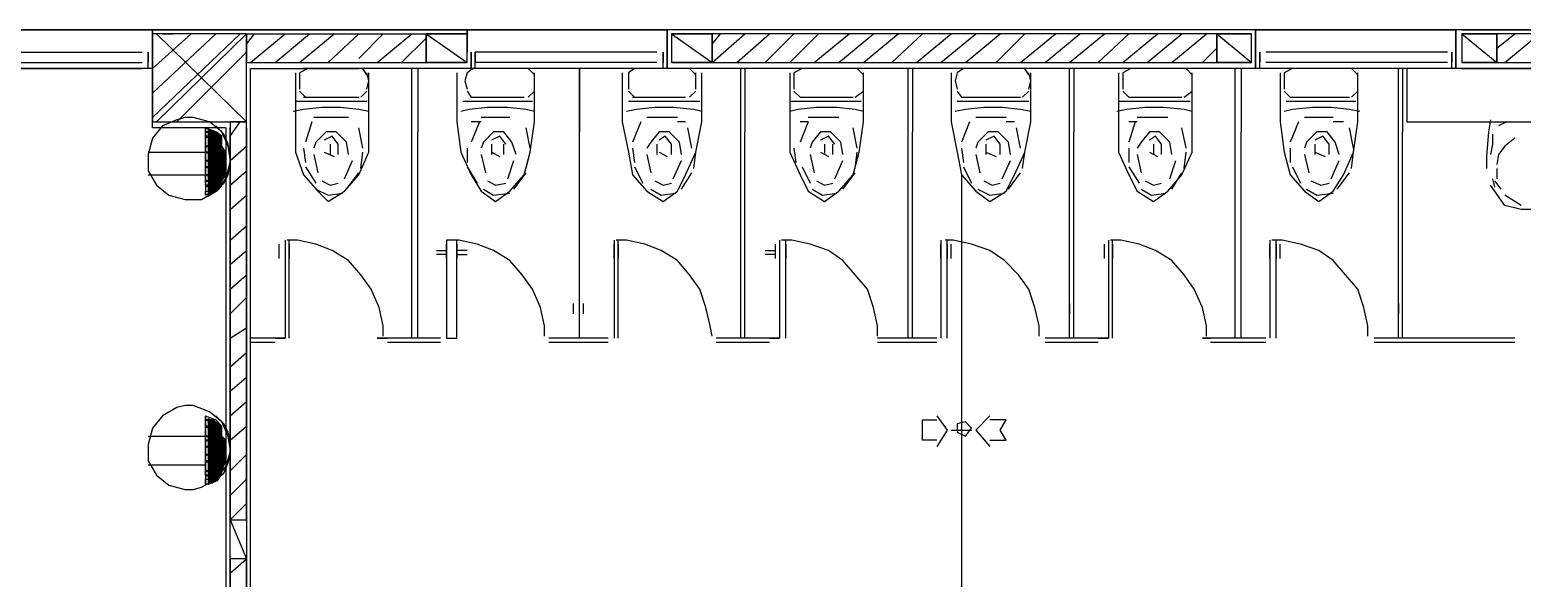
# Model space of a CAD drawing. Header units: millimetres. Extents: x 5 to 415, y 48 to 251.
# Drawn here: x 63.75 to 76.63, y 232.75 to 237.49 of the extents above; entities that cross this region are included whole.
import ezdxf

# ---------------------------------------------------------------- set-up
doc = ezdxf.new("R2010")
doc.units = ezdxf.units.MM
doc.layers.add('H', color=7, linetype='Continuous')
doc.layers.add('P', color=7, linetype='Continuous')

msp = doc.modelspace()

# ---------------------------------------------------------------- hatches: boundary and pattern name
at = {"layer": 'H', "linetype": 'Continuous'}
for points in [[(65.282, 236.608), (65.282, 236.643), (65.37, 236.608), (65.282, 236.608)], [(65.282, 236.555), (65.282, 236.608), (65.37, 236.608), (65.405, 236.555), (65.282, 236.555)], [(65.282, 236.467), (65.282, 236.555), (65.405, 236.555), (65.405, 236.467), (65.282, 236.467)], [(65.282, 236.432), (65.282, 236.467), (65.405, 236.467), (65.44, 236.432), (65.282, 236.432)], [(65.282, 236.343), (65.282, 236.432), (65.44, 236.432), (65.44, 236.343), (65.282, 236.343)], [(65.282, 236.308), (65.282, 236.343), (65.44, 236.343), (65.44, 236.308), (65.282, 236.308)], [(65.282, 236.22), (65.282, 236.308), (65.44, 236.308), (65.44, 236.22), (65.282, 236.22)], [(65.282, 236.185), (65.282, 236.22), (65.44, 236.22), (65.405, 236.185), (65.282, 236.185)], [(65.282, 236.132), (65.282, 236.185), (65.405, 236.185), (65.405, 236.132), (65.282, 236.132)], [(65.282, 236.044), (65.282, 236.132), (65.37, 236.097), (65.282, 236.044)], [(65.37, 236.097), (65.282, 236.132), (65.405, 236.132), (65.37, 236.097)], [(65.282, 234.103), (65.282, 234.139), (65.37, 234.103), (65.282, 234.103)], [(65.282, 234.068), (65.282, 234.103), (65.37, 234.103), (65.405, 234.068), (65.282, 234.068)], [(65.282, 233.98), (65.282, 234.068), (65.405, 234.068), (65.405, 233.98), (65.282, 233.98)], [(65.282, 233.927), (65.282, 233.98), (65.405, 233.98), (65.44, 233.927), (65.282, 233.927)], [(65.282, 233.892), (65.282, 233.927), (65.44, 233.927), (65.44, 233.892), (65.282, 233.892)], [(65.282, 233.803), (65.282, 233.892), (65.44, 233.892), (65.44, 233.803), (65.282, 233.803)], [(65.282, 233.768), (65.282, 233.803), (65.44, 233.803), (65.44, 233.768), (65.282, 233.768)], [(65.282, 233.68), (65.282, 233.768), (65.44, 233.768), (65.405, 233.68), (65.282, 233.68)], [(65.282, 233.645), (65.282, 233.68), (65.405, 233.68), (65.405, 233.645), (65.282, 233.645)], [(65.282, 233.557), (65.282, 233.645), (65.37, 233.592), (65.282, 233.557)], [(65.37, 233.592), (65.282, 233.645), (65.405, 233.645), (65.37, 233.592)]]:
    msp.add_hatch(color=256, dxfattribs=at).paths.add_polyline_path(points)

# ---------------------------------------------------------------- linework, layer by layer
at = {"layer": 'P'}
for points in [[(308.134, 237.49), (25.735, 237.49)], [(52.476, 237.49), (64.805, 237.49)], [(64.805, 237.49), (65.617, 237.49)], [(64.805, 237.296), (64.805, 237.49)], [(64.805, 237.49), (64.805, 237.296)], [(65.617, 237.49), (67.522, 237.49)], [(67.522, 237.49), (69.25, 237.49)], [(67.522, 237.296), (67.522, 237.49)], [(67.522, 237.49), (67.522, 237.296)], [(69.25, 237.49), (69.25, 237.296)], [(69.25, 237.296), (69.25, 237.49)], [(74.295, 237.49), (69.286, 237.49)], [(74.33, 237.49), (76.059, 237.49)], [(74.33, 237.296), (74.33, 237.49)], [(74.33, 237.49), (74.33, 237.296)], [(76.059, 237.49), (76.059, 237.296)], [(76.059, 237.296), (76.059, 237.49)], [(76.112, 237.49), (77.964, 237.49)], [(64.805, 237.155), (65.14, 237.455)], [(64.805, 236.943), (65.352, 237.455)], [(64.805, 236.732), (65.564, 237.455)], [(65.617, 237.455), (64.805, 237.455)], [(64.805, 237.455), (64.805, 237.208)], [(64.841, 237.455), (65.617, 236.696)], [(65.617, 237.455), (64.841, 236.696)], [(64.893, 237.455), (64.982, 237.455)], [(65.617, 236.696), (65.617, 237.455)], [(65.617, 237.367), (65.687, 237.455)], [(65.617, 237.455), (65.617, 237.208)], [(65.617, 237.455), (67.169, 237.455)], [(65.652, 237.208), (65.952, 237.455)], [(65.864, 237.208), (66.163, 237.455)], [(66.075, 237.208), (66.375, 237.455)], [(66.322, 237.208), (66.587, 237.455)], [(66.587, 237.243), (66.798, 237.455)], [(66.746, 237.208), (67.045, 237.455)], [(66.957, 237.208), (67.169, 237.419)], [(67.169, 237.455), (67.522, 237.455)], [(67.169, 237.455), (67.169, 237.208)], [(67.169, 237.455), (67.522, 237.208)], [(67.522, 237.455), (67.169, 237.455)], [(67.169, 237.455), (67.169, 237.208)], [(67.169, 237.208), (67.169, 237.455)], [(67.169, 237.455), (67.522, 237.455)], [(67.522, 237.208), (67.522, 237.455)], [(67.522, 237.208), (67.522, 237.455)], [(69.638, 237.455), (69.286, 237.455)], [(69.286, 237.455), (69.638, 237.208)], [(69.638, 237.455), (69.286, 237.455)], [(69.286, 237.455), (69.286, 237.208)], [(69.286, 237.455), (69.286, 237.208)], [(69.286, 237.455), (69.638, 237.455)], [(69.638, 237.367), (69.709, 237.455)], [(69.638, 237.208), (69.921, 237.455)], [(69.638, 237.455), (69.638, 237.208)], [(73.995, 237.455), (69.638, 237.455)], [(69.638, 237.208), (69.638, 237.455)], [(69.638, 237.455), (69.638, 237.208)], [(69.85, 237.208), (70.132, 237.455)], [(70.097, 237.208), (70.344, 237.455)], [(70.309, 237.208), (70.556, 237.455)], [(70.52, 237.208), (70.82, 237.455)], [(70.732, 237.208), (71.032, 237.455)], [(70.944, 237.208), (71.243, 237.455)], [(71.191, 237.208), (71.455, 237.455)], [(71.402, 237.208), (71.702, 237.455)], [(71.614, 237.208), (71.914, 237.455)], [(71.826, 237.208), (72.125, 237.455)], [(72.09, 237.208), (72.337, 237.455)], [(72.302, 237.208), (72.602, 237.455)], [(72.513, 237.208), (72.813, 237.455)], [(72.725, 237.208), (73.025, 237.455)], [(72.972, 237.208), (73.237, 237.455)], [(73.184, 237.208), (73.484, 237.455)], [(73.395, 237.208), (73.695, 237.455)], [(73.607, 237.208), (73.907, 237.455)], [(73.995, 237.455), (74.295, 237.455)], [(73.995, 237.455), (73.995, 237.208)], [(73.995, 237.455), (74.295, 237.208)], [(74.295, 237.455), (73.995, 237.455)], [(73.995, 237.455), (73.995, 237.208)], [(73.995, 237.208), (73.995, 237.455)], [(73.995, 237.455), (74.295, 237.455)], [(74.295, 237.208), (74.295, 237.455)], [(74.295, 237.208), (74.295, 237.455)], [(76.412, 237.455), (76.112, 237.455)], [(76.112, 237.455), (76.412, 237.208)], [(76.412, 237.455), (76.112, 237.455)], [(76.112, 237.455), (76.112, 237.208)], [(76.112, 237.455), (76.112, 237.208)], [(76.112, 237.455), (76.412, 237.455)], [(76.412, 237.331), (76.57, 237.455)], [(76.412, 237.455), (76.412, 237.208)], [(77.964, 237.455), (76.412, 237.455)], [(76.412, 237.208), (76.412, 237.455)], [(76.412, 237.455), (76.412, 237.208)], [(76.482, 237.208), (76.782, 237.455)], [(52.564, 237.296), (64.717, 237.296)], [(64.77, 237.296), (64.77, 237.208)], [(64.77, 237.155), (64.77, 237.296)], [(64.805, 237.155), (64.805, 237.296)], [(64.805, 237.296), (64.805, 237.155)], [(65.017, 236.696), (65.617, 237.296)], [(67.557, 237.155), (67.557, 237.296)], [(67.557, 237.296), (67.557, 237.155)], [(69.162, 237.296), (67.592, 237.296)], [(67.592, 237.296), (67.592, 237.208)], [(67.592, 237.155), (67.592, 237.296)], [(69.215, 237.155), (69.215, 237.296)], [(69.215, 237.296), (69.215, 237.208)], [(69.215, 237.155), (69.215, 237.296)], [(69.25, 237.296), (69.25, 237.155)], [(69.25, 237.155), (69.25, 237.296)], [(73.872, 237.208), (73.995, 237.331)], [(74.33, 237.155), (74.33, 237.296)], [(74.33, 237.296), (74.33, 237.155)], [(74.366, 237.296), (74.366, 237.208)], [(74.366, 237.155), (74.366, 237.296)], [(75.988, 237.296), (74.418, 237.296)], [(76.024, 237.155), (76.024, 237.296)], [(76.024, 237.296), (76.024, 237.208)], [(76.024, 237.155), (76.024, 237.296)], [(76.059, 237.296), (76.059, 237.155)], [(76.059, 237.155), (76.059, 237.296)], [(64.805, 237.155), (52.476, 237.155)], [(52.564, 237.155), (64.717, 237.155)], [(63.059, 237.208), (64.717, 237.208)], [(63.059, 237.208), (64.717, 237.208)], [(63.059, 237.208), (64.717, 237.208)], [(63.059, 237.208), (64.717, 237.208)], [(63.059, 237.208), (64.717, 237.208)], [(63.059, 237.155), (64.717, 237.155)], [(64.805, 236.643), (64.805, 237.155)], [(64.805, 237.155), (64.805, 236.696)], [(65.617, 237.208), (67.169, 237.208)], [(65.652, 237.155), (66.587, 237.155)], [(65.652, 224.719), (65.652, 237.155)], [(65.652, 237.155), (66.587, 237.155)], [(65.652, 224.719), (65.652, 237.155)], [(66.04, 237.12), (66.04, 236.696)], [(66.146, 237.155), (66.075, 237.12)], [(66.075, 237.12), (66.075, 237.049)], [(66.587, 237.155), (66.111, 237.155)], [(67.522, 237.155), (66.587, 237.155)], [(68.492, 237.155), (66.587, 237.155)], [(66.657, 237.102), (66.622, 237.155)], [(66.675, 237.049), (66.657, 237.12)], [(66.675, 236.696), (66.675, 237.12)], [(67.045, 236.608), (67.045, 237.155)], [(67.098, 237.155), (67.098, 236.608)], [(67.169, 237.208), (67.522, 237.208)], [(67.169, 237.208), (67.522, 237.208)], [(67.522, 237.208), (67.169, 237.208)], [(67.433, 237.12), (67.433, 236.696)], [(67.522, 237.12), (67.504, 237.049)], [(67.575, 237.155), (67.522, 237.12)], [(68.016, 237.155), (67.557, 237.155)], [(69.25, 237.155), (67.557, 237.155)], [(69.162, 237.208), (67.592, 237.208)], [(69.162, 237.208), (67.592, 237.208)], [(69.162, 237.208), (67.592, 237.208)], [(69.162, 237.208), (67.592, 237.208)], [(69.162, 237.208), (67.592, 237.208)], [(69.162, 237.155), (67.592, 237.155)], [(69.162, 237.155), (67.592, 237.155)], [(68.104, 237.102), (68.051, 237.155)], [(68.104, 236.696), (68.104, 237.12)], [(68.104, 237.049), (68.104, 237.12)], [(75.565, 237.155), (68.492, 237.155)], [(68.492, 236.608), (68.492, 237.155)], [(68.492, 237.155), (68.492, 236.608)], [(68.862, 237.12), (68.862, 236.696)], [(68.968, 237.155), (68.915, 237.12)], [(68.915, 237.12), (68.915, 237.049)], [(69.409, 237.155), (68.95, 237.155)], [(69.638, 237.208), (69.286, 237.208)], [(69.286, 237.208), (69.638, 237.208)], [(69.638, 237.208), (69.286, 237.208)], [(74.295, 237.155), (69.286, 237.155)], [(69.497, 237.102), (69.444, 237.155)], [(69.497, 237.049), (69.497, 237.12)], [(69.55, 236.696), (69.55, 237.12)], [(69.638, 237.208), (73.995, 237.208)], [(69.885, 236.608), (69.885, 237.155)], [(69.921, 237.155), (69.921, 236.608)], [(70.309, 237.12), (70.309, 236.696)], [(70.414, 237.155), (70.344, 237.12)], [(70.344, 237.12), (70.344, 237.049)], [(70.855, 237.155), (70.397, 237.155)], [(70.944, 237.102), (70.891, 237.155)], [(70.944, 236.696), (70.944, 237.12)], [(70.944, 237.049), (70.944, 237.12)], [(71.332, 236.608), (71.332, 237.155)], [(71.367, 237.155), (71.367, 236.608)], [(71.702, 237.12), (71.702, 236.696)], [(71.755, 237.12), (71.737, 237.049)], [(71.808, 237.155), (71.755, 237.12)], [(72.302, 237.155), (71.79, 237.155)], [(72.372, 237.102), (72.337, 237.155)], [(72.39, 237.049), (72.372, 237.12)], [(72.39, 236.696), (72.39, 237.12)], [(72.725, 236.608), (72.725, 237.155)], [(72.76, 237.155), (72.76, 236.608)], [(73.148, 237.12), (73.148, 236.696)], [(73.254, 237.155), (73.184, 237.12)], [(73.184, 237.12), (73.184, 237.049)], [(73.695, 237.155), (73.237, 237.155)], [(73.783, 237.102), (73.731, 237.155)], [(73.783, 236.696), (73.783, 237.12)], [(73.783, 237.049), (73.783, 237.12)], [(73.995, 237.208), (74.295, 237.208)], [(73.995, 237.208), (74.295, 237.208)], [(74.295, 237.208), (73.995, 237.208)], [(74.154, 236.608), (74.154, 237.155)], [(74.207, 237.155), (74.207, 236.608)], [(76.059, 237.155), (74.33, 237.155)], [(75.988, 237.208), (74.418, 237.208)], [(75.988, 237.208), (74.418, 237.208)], [(75.988, 237.208), (74.418, 237.208)], [(75.988, 237.208), (74.418, 237.208)], [(75.988, 237.208), (74.418, 237.208)], [(75.988, 237.155), (74.418, 237.155)], [(75.988, 237.155), (74.418, 237.155)], [(74.542, 237.12), (74.542, 236.696)], [(74.648, 237.155), (74.577, 237.12)], [(74.577, 237.12), (74.577, 237.049)], [(75.142, 237.155), (74.63, 237.155)], [(75.212, 237.102), (75.159, 237.155)], [(75.212, 236.696), (75.212, 237.12)], [(75.212, 237.049), (75.212, 237.12)], [(75.565, 236.608), (75.565, 237.155)], [(77.258, 237.155), (75.6, 237.155)], [(75.6, 237.155), (75.6, 236.608)], [(75.636, 237.155), (75.636, 236.696)], [(76.412, 237.208), (76.112, 237.208)], [(76.112, 237.208), (76.412, 237.208)], [(76.412, 237.208), (76.112, 237.208)], [(76.112, 237.155), (77.258, 237.155)], [(76.412, 237.208), (77.964, 237.208)], [(66.075, 237.049), (66.075, 236.978)], [(66.075, 236.961), (66.128, 236.908)], [(66.604, 236.908), (66.657, 236.961)], [(66.657, 236.978), (66.675, 237.049)], [(67.504, 237.049), (67.522, 236.978)], [(67.522, 236.961), (67.557, 236.908)], [(68.051, 236.908), (68.104, 236.961)], [(68.104, 236.978), (68.104, 237.049)], [(68.915, 237.049), (68.915, 236.978)], [(68.915, 236.961), (68.968, 236.908)], [(69.444, 236.908), (69.497, 236.961)], [(69.497, 236.978), (69.497, 237.049)], [(70.344, 237.049), (70.344, 236.978)], [(70.344, 236.961), (70.397, 236.908)], [(70.873, 236.908), (70.944, 236.961)], [(70.944, 236.978), (70.944, 237.049)], [(71.737, 237.049), (71.755, 236.978)], [(71.755, 236.961), (71.79, 236.908)], [(72.319, 236.908), (72.372, 236.961)], [(72.372, 236.978), (72.39, 237.049)], [(73.184, 237.049), (73.184, 236.978)], [(73.184, 236.961), (73.237, 236.908)], [(73.713, 236.908), (73.783, 236.961)], [(73.783, 236.978), (73.783, 237.049)], [(74.577, 237.049), (74.577, 236.978)], [(74.577, 236.961), (74.63, 236.908)], [(75.159, 236.908), (75.212, 236.961)], [(75.212, 236.978), (75.212, 237.049)], [(66.04, 236.873), (66.199, 236.873)], [(66.111, 236.908), (66.587, 236.908)], [(66.199, 236.873), (66.499, 236.873)], [(66.499, 236.873), (66.657, 236.873)], [(67.486, 236.873), (67.628, 236.873)], [(67.557, 236.908), (68.016, 236.908)], [(67.628, 236.873), (67.945, 236.873)], [(67.945, 236.873), (68.086, 236.873)], [(68.915, 236.873), (69.074, 236.873)], [(68.95, 236.908), (69.409, 236.908)], [(69.074, 236.873), (69.374, 236.873)], [(69.374, 236.873), (69.533, 236.873)], [(70.309, 236.873), (70.467, 236.873)], [(70.397, 236.908), (70.855, 236.908)], [(70.467, 236.873), (70.767, 236.873)], [(70.767, 236.873), (70.926, 236.873)], [(71.755, 236.873), (71.914, 236.873)], [(71.79, 236.908), (72.302, 236.908)], [(71.914, 236.873), (72.214, 236.873)], [(72.214, 236.873), (72.372, 236.873)], [(73.148, 236.873), (73.307, 236.873)], [(73.237, 236.908), (73.695, 236.908)], [(73.307, 236.873), (73.607, 236.873)], [(73.607, 236.873), (73.766, 236.873)], [(74.595, 236.873), (74.736, 236.873)], [(74.63, 236.908), (75.142, 236.908)], [(74.736, 236.873), (75.053, 236.873)], [(75.053, 236.873), (75.195, 236.873)], [(65.017, 236.714), (64.893, 236.661)], [(65.017, 236.714), (64.893, 236.661)], [(65.088, 236.732), (65.017, 236.714)], [(65.088, 236.732), (65.017, 236.714)], [(65.158, 236.732), (65.088, 236.732)], [(65.158, 236.732), (65.088, 236.732)], [(65.299, 236.696), (65.158, 236.732)], [(65.299, 236.696), (65.158, 236.732)], [(66.111, 236.802), (66.022, 236.784)], [(66.269, 236.82), (66.111, 236.802)], [(66.499, 236.732), (66.199, 236.732)], [(66.428, 236.82), (66.269, 236.82)], [(66.587, 236.802), (66.428, 236.82)], [(66.675, 236.784), (66.587, 236.802)], [(67.539, 236.802), (67.469, 236.784)], [(67.698, 236.82), (67.539, 236.802)], [(67.892, 236.732), (67.645, 236.732)], [(67.874, 236.82), (67.698, 236.82)], [(68.033, 236.802), (67.874, 236.82)], [(68.104, 236.784), (68.033, 236.802)], [(68.986, 236.802), (68.898, 236.784)], [(69.144, 236.82), (68.986, 236.802)], [(69.338, 236.732), (69.074, 236.732)], [(69.303, 236.82), (69.144, 236.82)], [(69.48, 236.802), (69.303, 236.82)], [(69.55, 236.784), (69.48, 236.802)], [(70.379, 236.802), (70.309, 236.784)], [(70.538, 236.82), (70.379, 236.802)], [(70.732, 236.732), (70.467, 236.732)], [(70.714, 236.82), (70.538, 236.82)], [(70.873, 236.802), (70.714, 236.82)], [(70.944, 236.784), (70.873, 236.802)], [(71.826, 236.802), (71.737, 236.784)], [(71.984, 236.82), (71.826, 236.802)], [(72.178, 236.732), (71.914, 236.732)], [(72.143, 236.82), (71.984, 236.82)], [(72.302, 236.802), (72.143, 236.82)], [(72.39, 236.784), (72.302, 236.802)], [(73.219, 236.802), (73.131, 236.784)], [(73.378, 236.82), (73.219, 236.802)], [(73.572, 236.732), (73.307, 236.732)], [(73.537, 236.82), (73.378, 236.82)], [(73.713, 236.802), (73.537, 236.82)], [(73.783, 236.784), (73.713, 236.802)], [(74.648, 236.802), (74.577, 236.784)], [(74.824, 236.82), (74.648, 236.802)], [(75.001, 236.732), (74.754, 236.732)], [(74.983, 236.82), (74.824, 236.82)], [(75.142, 236.802), (74.983, 236.82)], [(75.23, 236.784), (75.142, 236.802)], [(76.359, 236.714), (76.341, 236.608)], [(64.805, 236.696), (65.617, 236.696)], [(64.893, 236.661), (64.805, 236.555)], [(64.893, 236.661), (64.805, 236.555)], [(65.44, 236.643), (64.805, 236.643)], [(65.264, 236.643), (65.352, 236.608)], [(65.264, 236.608), (65.264, 236.643)], [(65.264, 236.643), (65.264, 236.061)], [(65.352, 236.608), (65.264, 236.608)], [(65.352, 236.608), (65.264, 236.608)], [(65.264, 236.608), (65.405, 236.573)], [(65.264, 236.608), (65.405, 236.573)], [(65.264, 236.573), (65.264, 236.608)], [(65.405, 236.573), (65.264, 236.573)], [(65.405, 236.573), (65.264, 236.573)], [(65.264, 236.573), (65.405, 236.485)], [(65.264, 236.573), (65.405, 236.485)], [(65.264, 236.485), (65.264, 236.573)], [(65.405, 236.608), (65.299, 236.696)], [(65.405, 236.608), (65.299, 236.696)], [(65.423, 236.59), (65.352, 236.661)], [(65.405, 236.573), (65.352, 236.608)], [(65.458, 236.485), (65.405, 236.608)], [(65.458, 236.485), (65.405, 236.608)], [(65.405, 236.485), (65.405, 236.573)], [(65.458, 236.502), (65.423, 236.59)], [(65.44, 236.643), (65.44, 225.39)], [(65.476, 236.573), (65.564, 236.696)], [(65.617, 236.696), (65.476, 236.696)], [(65.476, 236.696), (65.476, 233.257)], [(65.476, 225.39), (65.476, 236.643)], [(65.617, 233.257), (65.617, 236.696)], [(65.617, 236.643), (65.617, 224.719)], [(65.652, 224.719), (65.652, 236.643)], [(66.04, 236.696), (66.04, 236.432)], [(66.181, 236.696), (66.128, 236.52)], [(66.305, 236.608), (66.216, 236.52)], [(66.358, 236.573), (66.287, 236.538)], [(66.393, 236.608), (66.305, 236.608)], [(66.41, 236.502), (66.358, 236.573)], [(66.481, 236.52), (66.393, 236.608)], [(66.622, 236.467), (66.587, 236.643)], [(66.675, 236.432), (66.675, 236.696)], [(67.045, 234.827), (67.045, 236.608)], [(67.098, 234.827), (67.098, 236.608)], [(67.433, 236.696), (67.469, 236.432)], [(67.628, 236.696), (67.557, 236.52)], [(67.645, 236.696), (67.557, 236.696)], [(67.751, 236.608), (67.663, 236.52)], [(67.804, 236.573), (67.733, 236.538)], [(67.839, 236.608), (67.751, 236.608)], [(67.857, 236.502), (67.804, 236.573)], [(67.91, 236.52), (67.839, 236.608)], [(68.068, 236.467), (68.033, 236.643)], [(68.068, 236.432), (68.104, 236.696)], [(68.492, 234.827), (68.492, 236.608)], [(68.492, 234.827), (68.492, 236.608)], [(68.862, 236.696), (68.915, 236.432)], [(69.021, 236.696), (68.95, 236.52)], [(69.18, 236.608), (69.109, 236.52)], [(69.268, 236.608), (69.18, 236.608)], [(69.233, 236.573), (69.18, 236.538)], [(69.286, 236.502), (69.233, 236.573)], [(69.356, 236.52), (69.268, 236.608)], [(69.409, 236.696), (69.338, 236.696)], [(69.462, 236.467), (69.427, 236.643)], [(69.497, 236.432), (69.55, 236.696)], [(69.885, 234.827), (69.885, 236.608)], [(69.921, 234.827), (69.921, 236.608)], [(70.309, 236.696), (70.309, 236.432)], [(70.467, 236.696), (70.397, 236.52)], [(70.467, 236.696), (70.397, 236.696)], [(70.573, 236.608), (70.503, 236.52)], [(70.661, 236.608), (70.573, 236.608)], [(70.644, 236.573), (70.573, 236.538)], [(70.697, 236.502), (70.644, 236.573)], [(70.75, 236.52), (70.661, 236.608)], [(70.891, 236.467), (70.855, 236.643)], [(70.908, 236.432), (70.944, 236.696)], [(71.332, 234.827), (71.332, 236.608)], [(71.367, 234.827), (71.367, 236.608)], [(71.702, 236.696), (71.755, 236.432)], [(71.861, 236.696), (71.79, 236.52)], [(72.02, 236.608), (71.931, 236.52)], [(72.073, 236.573), (72.002, 236.538)], [(72.108, 236.608), (72.02, 236.608)], [(72.125, 236.502), (72.073, 236.573)], [(72.196, 236.52), (72.108, 236.608)], [(72.249, 236.696), (72.178, 236.696)], [(72.302, 236.467), (72.267, 236.643)], [(72.337, 236.432), (72.39, 236.696)], [(72.725, 234.827), (72.725, 236.608)], [(72.76, 234.827), (72.76, 236.608)], [(73.148, 236.696), (73.148, 236.432)], [(73.29, 236.696), (73.237, 236.52)], [(73.307, 236.696), (73.237, 236.696)], [(73.413, 236.608), (73.343, 236.52)], [(73.501, 236.608), (73.413, 236.608)], [(73.466, 236.573), (73.413, 236.538)], [(73.519, 236.502), (73.466, 236.573)], [(73.589, 236.52), (73.501, 236.608)], [(73.731, 236.467), (73.695, 236.643)], [(73.783, 236.432), (73.783, 236.696)], [(74.154, 234.827), (74.154, 236.608)], [(74.207, 234.827), (74.207, 236.608)], [(74.542, 236.696), (74.577, 236.432)], [(74.701, 236.696), (74.63, 236.52)], [(74.859, 236.608), (74.771, 236.52)], [(74.912, 236.573), (74.842, 236.538)], [(74.948, 236.608), (74.859, 236.608)], [(74.965, 236.502), (74.912, 236.573)], [(75.018, 236.52), (74.948, 236.608)], [(75.089, 236.696), (75.001, 236.696)], [(75.177, 236.467), (75.142, 236.643)], [(75.177, 236.432), (75.212, 236.696)], [(75.565, 234.827), (75.565, 236.608)], [(75.6, 234.827), (75.6, 236.608)], [(75.636, 236.696), (77.929, 236.696)], [(76.341, 236.608), (76.323, 236.396)], [(76.376, 236.59), (76.376, 236.502)], [(76.5, 236.696), (76.429, 236.661)], [(64.805, 236.555), (64.77, 236.414)], [(64.805, 236.555), (64.77, 236.414)], [(65.405, 236.485), (65.264, 236.485)], [(65.405, 236.485), (65.264, 236.485)], [(65.264, 236.485), (65.44, 236.432)], [(65.264, 236.485), (65.44, 236.432)], [(65.264, 236.432), (65.264, 236.485)], [(65.44, 236.432), (65.405, 236.485)], [(65.476, 236.414), (65.458, 236.502)], [(65.476, 236.379), (65.458, 236.485)], [(65.476, 236.379), (65.458, 236.485)], [(65.476, 236.361), (65.617, 236.485)], [(66.111, 236.467), (66.128, 236.343)], [(66.216, 236.52), (66.199, 236.467)], [(66.34, 236.502), (66.34, 236.414)], [(66.41, 236.414), (66.41, 236.502)], [(66.499, 236.414), (66.481, 236.52)], [(67.522, 236.467), (67.522, 236.343)], [(67.663, 236.52), (67.645, 236.467)], [(67.733, 236.502), (67.733, 236.414)], [(67.839, 236.414), (67.839, 236.502)], [(67.945, 236.414), (67.91, 236.52)], [(68.95, 236.467), (68.968, 236.343)], [(69.109, 236.52), (69.074, 236.467)], [(69.162, 236.502), (69.162, 236.414)], [(69.286, 236.414), (69.286, 236.502)], [(69.374, 236.414), (69.356, 236.52)], [(70.344, 236.467), (70.362, 236.343)], [(70.503, 236.52), (70.485, 236.467)], [(70.608, 236.502), (70.608, 236.414)], [(70.679, 236.414), (70.679, 236.502)], [(70.767, 236.414), (70.75, 236.52)], [(71.79, 236.467), (71.808, 236.343)], [(71.931, 236.52), (71.914, 236.467)], [(72.002, 236.502), (72.002, 236.414)], [(72.125, 236.414), (72.125, 236.502)], [(72.214, 236.414), (72.196, 236.52)], [(73.237, 236.467), (73.237, 236.343)], [(73.343, 236.52), (73.307, 236.467)], [(73.448, 236.502), (73.448, 236.414)], [(73.519, 236.414), (73.519, 236.502)], [(73.607, 236.414), (73.589, 236.52)], [(74.63, 236.467), (74.63, 236.343)], [(74.771, 236.52), (74.754, 236.467)], [(74.842, 236.502), (74.842, 236.414)], [(74.965, 236.414), (74.965, 236.502)], [(75.053, 236.414), (75.018, 236.52)], [(76.376, 236.502), (76.359, 236.414)], [(76.482, 236.485), (76.429, 236.414)], [(76.57, 236.555), (76.482, 236.485)], [(64.77, 236.432), (65.264, 236.432)], [(64.77, 236.414), (64.77, 236.343)], [(64.77, 236.414), (64.77, 236.343)], [(64.77, 236.343), (64.77, 236.273)], [(64.77, 236.343), (64.77, 236.273)], [(65.44, 236.432), (65.264, 236.432)], [(65.44, 236.432), (65.264, 236.432)], [(65.264, 236.432), (65.44, 236.361)], [(65.264, 236.432), (65.44, 236.361)], [(65.264, 236.361), (65.264, 236.432)], [(65.44, 236.361), (65.264, 236.361)], [(65.44, 236.361), (65.264, 236.361)], [(65.264, 236.361), (65.44, 236.308)], [(65.264, 236.361), (65.44, 236.308)], [(65.264, 236.308), (65.264, 236.361)], [(65.44, 236.361), (65.44, 236.432)], [(65.44, 236.308), (65.44, 236.361)], [(65.44, 236.202), (65.476, 236.343)], [(65.44, 236.202), (65.476, 236.343)], [(65.458, 236.238), (65.476, 236.326)], [(65.476, 236.326), (65.476, 236.414)], [(66.04, 236.432), (66.111, 236.238)], [(66.199, 236.414), (66.234, 236.255)], [(66.287, 236.432), (66.375, 236.396)], [(66.463, 236.202), (66.534, 236.361)], [(66.587, 236.238), (66.675, 236.432)], [(66.604, 236.291), (66.622, 236.432)], [(67.469, 236.432), (67.557, 236.238)], [(67.645, 236.414), (67.68, 236.255)], [(67.733, 236.432), (67.804, 236.396)], [(67.874, 236.202), (67.927, 236.361)], [(68.016, 236.238), (68.068, 236.432)], [(68.033, 236.291), (68.068, 236.432)], [(68.915, 236.432), (68.95, 236.238)], [(69.074, 236.414), (69.109, 236.255)], [(69.18, 236.432), (69.25, 236.396)], [(69.303, 236.202), (69.374, 236.361)], [(69.409, 236.238), (69.497, 236.432)], [(69.48, 236.291), (69.497, 236.432)], [(70.309, 236.432), (70.397, 236.238)], [(70.485, 236.414), (70.52, 236.255)], [(70.573, 236.432), (70.644, 236.396)], [(70.697, 236.202), (70.767, 236.361)], [(70.855, 236.238), (70.908, 236.432)], [(70.873, 236.291), (70.891, 236.432)], [(71.755, 236.432), (71.79, 236.238)], [(71.914, 236.414), (71.949, 236.255)], [(72.002, 236.432), (72.09, 236.396)], [(72.143, 236.202), (72.214, 236.361)], [(72.249, 236.238), (72.337, 236.432)], [(72.319, 236.291), (72.337, 236.432)], [(73.148, 236.432), (73.237, 236.238)], [(73.307, 236.414), (73.343, 236.255)], [(73.413, 236.432), (73.484, 236.396)], [(73.589, 236.202), (73.642, 236.361)], [(73.695, 236.238), (73.783, 236.432)], [(73.713, 236.291), (73.731, 236.432)], [(74.577, 236.432), (74.63, 236.238)], [(74.754, 236.414), (74.789, 236.255)], [(74.842, 236.432), (74.93, 236.396)], [(74.983, 236.202), (75.053, 236.361)], [(75.089, 236.238), (75.177, 236.432)], [(75.159, 236.291), (75.177, 236.432)], [(76.323, 236.396), (76.323, 236.291)], [(76.429, 236.414), (76.412, 236.326)], [(64.77, 236.273), (64.841, 236.149)], [(64.77, 236.273), (64.841, 236.149)], [(64.77, 236.238), (65.264, 236.238)], [(65.44, 236.308), (65.264, 236.308)], [(65.44, 236.308), (65.264, 236.308)], [(65.264, 236.308), (65.44, 236.238)], [(65.264, 236.308), (65.44, 236.238)], [(65.264, 236.238), (65.264, 236.308)], [(65.44, 236.238), (65.264, 236.238)], [(65.44, 236.238), (65.264, 236.238)], [(65.264, 236.238), (65.405, 236.185)], [(65.264, 236.238), (65.405, 236.185)], [(65.264, 236.185), (65.264, 236.238)], [(65.405, 236.185), (65.264, 236.185)], [(65.405, 236.185), (65.264, 236.185)], [(65.264, 236.185), (65.405, 236.149)], [(65.264, 236.185), (65.405, 236.149)], [(65.264, 236.149), (65.264, 236.185)], [(65.352, 236.097), (65.44, 236.202)], [(65.352, 236.097), (65.44, 236.202)], [(65.405, 236.185), (65.44, 236.238)], [(65.405, 236.149), (65.405, 236.185)], [(65.423, 236.167), (65.458, 236.238)], [(65.44, 236.238), (65.44, 236.308)], [(65.476, 236.149), (65.617, 236.273)], [(66.111, 236.238), (66.234, 236.097)], [(66.128, 236.308), (66.216, 236.167)], [(66.269, 236.185), (66.34, 236.149)], [(66.463, 236.097), (66.587, 236.238)], [(66.481, 236.114), (66.587, 236.255)], [(67.522, 236.308), (67.61, 236.167)], [(67.557, 236.238), (67.645, 236.097)], [(67.698, 236.185), (67.769, 236.149)], [(67.892, 236.097), (68.016, 236.238)], [(67.927, 236.114), (68.033, 236.255)], [(68.95, 236.238), (69.074, 236.097)], [(68.968, 236.308), (69.039, 236.167)], [(69.144, 236.185), (69.215, 236.149)], [(69.338, 236.097), (69.409, 236.238)], [(69.374, 236.114), (69.462, 236.255)], [(70.397, 236.238), (70.467, 236.097)], [(70.414, 236.308), (70.485, 236.167)], [(70.538, 236.185), (70.608, 236.149)], [(70.732, 236.097), (70.855, 236.238)], [(70.767, 236.114), (70.873, 236.255)], [(71.79, 236.238), (71.914, 236.097)], [(71.79, 236.238), (71.79, 232.586)], [(71.808, 236.308), (71.878, 236.167)], [(71.984, 236.185), (72.055, 236.149)], [(72.178, 236.097), (72.249, 236.238)], [(72.196, 236.114), (72.302, 236.255)], [(73.237, 236.308), (73.325, 236.167)], [(73.237, 236.238), (73.307, 236.097)], [(73.378, 236.185), (73.448, 236.149)], [(73.572, 236.097), (73.695, 236.238)], [(73.607, 236.114), (73.695, 236.255)], [(74.63, 236.238), (74.754, 236.097)], [(74.648, 236.308), (74.718, 236.167)], [(74.807, 236.185), (74.895, 236.149)], [(75.001, 236.097), (75.089, 236.238)], [(75.036, 236.114), (75.142, 236.255)], [(76.376, 236.202), (76.394, 236.132)], [(76.394, 236.185), (76.447, 236.114)], [(76.412, 236.291), (76.412, 236.202)], [(64.841, 236.149), (64.946, 236.061)], [(64.841, 236.149), (64.946, 236.061)], [(64.946, 236.061), (65.088, 236.026)], [(64.946, 236.061), (65.088, 236.026)], [(65.229, 236.026), (65.352, 236.097)], [(65.229, 236.026), (65.352, 236.097)], [(65.405, 236.149), (65.264, 236.149)], [(65.264, 236.149), (65.352, 236.097)], [(65.352, 236.097), (65.264, 236.149)], [(65.264, 236.149), (65.405, 236.149)], [(65.352, 236.097), (65.264, 236.149)], [(65.264, 236.097), (65.352, 236.097)], [(65.352, 236.097), (65.264, 236.061)], [(65.264, 236.061), (65.264, 236.097)], [(65.317, 236.079), (65.423, 236.167)], [(65.405, 236.149), (65.352, 236.097)], [(65.476, 235.938), (65.617, 236.061)], [(66.216, 236.114), (66.322, 236.061)], [(66.234, 236.097), (66.322, 236.008)], [(66.322, 236.008), (66.463, 236.097)], [(66.322, 236.061), (66.446, 236.079)], [(66.34, 236.149), (66.41, 236.167)], [(67.645, 236.097), (67.769, 236.008)], [(67.663, 236.114), (67.751, 236.061)], [(67.751, 236.061), (67.892, 236.079)], [(67.769, 236.149), (67.857, 236.167)], [(67.769, 236.008), (67.892, 236.097)], [(69.074, 236.097), (69.215, 236.008)], [(69.109, 236.114), (69.197, 236.061)], [(69.197, 236.061), (69.321, 236.079)], [(69.215, 236.149), (69.286, 236.167)], [(69.215, 236.008), (69.338, 236.097)], [(70.467, 236.097), (70.608, 236.008)], [(70.503, 236.114), (70.591, 236.061)], [(70.591, 236.061), (70.714, 236.079)], [(70.608, 236.149), (70.679, 236.167)], [(70.608, 236.008), (70.732, 236.097)], [(71.914, 236.097), (72.037, 236.008)], [(71.931, 236.114), (72.037, 236.061)], [(72.037, 236.008), (72.178, 236.097)], [(72.037, 236.061), (72.161, 236.079)], [(72.055, 236.149), (72.125, 236.167)], [(73.307, 236.097), (73.448, 236.008)], [(73.343, 236.114), (73.431, 236.061)], [(73.431, 236.061), (73.554, 236.079)], [(73.448, 236.149), (73.519, 236.167)], [(73.448, 236.008), (73.572, 236.097)], [(74.754, 236.097), (74.877, 236.008)], [(74.771, 236.114), (74.859, 236.061)], [(74.859, 236.061), (75.001, 236.079)], [(74.877, 236.008), (75.001, 236.097)], [(74.895, 236.149), (74.965, 236.167)], [(76.482, 235.973), (76.359, 236.149)], [(76.623, 235.973), (76.482, 236.061)], [(65.088, 236.026), (65.158, 236.026)], [(65.088, 236.026), (65.158, 236.026)], [(65.158, 236.026), (65.229, 236.026)], [(65.158, 236.026), (65.229, 236.026)], [(76.623, 235.938), (76.482, 235.973)], [(76.906, 235.938), (76.623, 235.938)], [(65.476, 235.673), (65.617, 235.797)], [(65.952, 235.673), (65.952, 234.827)], [(65.952, 235.673), (65.952, 234.827)], [(66.058, 235.673), (65.969, 235.673)], [(65.987, 234.827), (65.987, 235.673)], [(65.987, 234.827), (65.987, 235.673)], [(66.216, 235.638), (66.058, 235.673)], [(67.433, 235.673), (67.345, 235.673)], [(67.345, 235.673), (67.345, 234.827)], [(67.433, 235.673), (67.345, 235.673)], [(67.345, 235.673), (67.345, 234.827)], [(67.451, 235.673), (67.363, 235.673)], [(67.433, 234.827), (67.433, 235.673)], [(67.433, 234.827), (67.433, 235.673)], [(67.61, 235.638), (67.451, 235.673)], [(68.792, 235.673), (68.792, 234.827)], [(68.792, 235.673), (68.792, 234.827)], [(68.898, 235.673), (68.809, 235.673)], [(68.827, 234.827), (68.827, 235.673)], [(68.827, 234.827), (68.827, 235.673)], [(69.056, 235.638), (68.898, 235.673)], [(70.22, 235.673), (70.22, 234.827)], [(70.22, 235.673), (70.22, 234.827)], [(70.326, 235.673), (70.238, 235.673)], [(70.273, 234.827), (70.273, 235.673)], [(70.273, 234.827), (70.273, 235.673)], [(70.485, 235.638), (70.326, 235.673)], [(71.614, 235.673), (71.614, 234.827)], [(71.614, 235.673), (71.614, 234.827)], [(71.72, 235.673), (71.649, 235.673)], [(71.667, 234.827), (71.667, 235.673)], [(71.667, 234.827), (71.667, 235.673)], [(71.878, 235.638), (71.72, 235.673)], [(73.06, 235.673), (73.06, 234.827)], [(73.06, 235.673), (73.06, 234.827)], [(73.166, 235.673), (73.078, 235.673)], [(73.096, 234.827), (73.096, 235.673)], [(73.096, 234.827), (73.096, 235.673)], [(73.325, 235.638), (73.166, 235.673)], [(74.454, 235.673), (74.454, 234.827)], [(74.454, 235.673), (74.454, 234.827)], [(74.56, 235.673), (74.471, 235.673)], [(74.507, 234.827), (74.507, 235.673)], [(74.507, 234.827), (74.507, 235.673)], [(74.718, 235.638), (74.56, 235.673)], [(65.476, 235.462), (65.617, 235.585)], [(65.899, 235.514), (65.899, 235.638)], [(65.952, 235.638), (65.952, 235.514)], [(65.987, 235.514), (65.987, 235.638)], [(65.987, 235.638), (65.987, 235.514)], [(66.358, 235.585), (66.216, 235.638)], [(66.499, 235.497), (66.358, 235.585)], [(67.257, 235.585), (67.345, 235.585)], [(67.345, 235.55), (67.257, 235.55)], [(67.345, 235.514), (67.345, 235.638)], [(67.345, 235.638), (67.345, 235.514)], [(67.433, 235.514), (67.433, 235.638)], [(67.433, 235.638), (67.433, 235.514)], [(67.522, 235.585), (67.433, 235.585)], [(67.433, 235.55), (67.522, 235.55)], [(67.751, 235.585), (67.61, 235.638)], [(67.892, 235.497), (67.751, 235.585)], [(68.792, 235.514), (68.792, 235.638)], [(68.792, 235.638), (68.792, 235.514)], [(68.827, 235.514), (68.827, 235.638)], [(68.827, 235.638), (68.827, 235.514)], [(69.197, 235.585), (69.056, 235.638)], [(69.338, 235.497), (69.197, 235.585)], [(70.097, 235.585), (70.185, 235.585)], [(70.185, 235.55), (70.097, 235.55)], [(70.185, 235.514), (70.185, 235.638)], [(70.22, 235.638), (70.22, 235.514)], [(70.273, 235.514), (70.273, 235.638)], [(70.273, 235.638), (70.273, 235.514)], [(70.644, 235.585), (70.485, 235.638)], [(70.767, 235.497), (70.644, 235.585)], [(71.614, 235.514), (71.614, 235.638)], [(71.614, 235.638), (71.614, 235.514)], [(71.667, 235.638), (71.667, 235.514)], [(71.702, 235.514), (71.702, 235.638)], [(72.037, 235.585), (71.878, 235.638)], [(72.161, 235.497), (72.037, 235.585)], [(73.025, 235.514), (73.025, 235.638)], [(73.06, 235.638), (73.06, 235.514)], [(73.096, 235.514), (73.096, 235.638)], [(73.096, 235.638), (73.096, 235.514)], [(73.466, 235.585), (73.325, 235.638)], [(73.607, 235.497), (73.466, 235.585)], [(74.454, 235.514), (74.454, 235.638)], [(74.454, 235.638), (74.454, 235.514)], [(74.507, 235.638), (74.507, 235.514)], [(74.542, 235.514), (74.542, 235.638)], [(74.877, 235.585), (74.718, 235.638)], [(75.001, 235.497), (74.877, 235.585)], [(66.604, 235.373), (66.499, 235.497)], [(67.998, 235.373), (67.892, 235.497)], [(69.444, 235.373), (69.338, 235.497)], [(70.873, 235.373), (70.767, 235.497)], [(72.284, 235.373), (72.161, 235.497)], [(73.713, 235.373), (73.607, 235.497)], [(75.106, 235.373), (75.001, 235.497)], [(65.476, 235.25), (65.617, 235.373)], [(66.693, 235.25), (66.604, 235.373)], [(68.086, 235.25), (67.998, 235.373)], [(69.533, 235.25), (69.444, 235.373)], [(70.979, 235.25), (70.873, 235.373)], [(72.372, 235.25), (72.284, 235.373)], [(73.801, 235.25), (73.713, 235.373)], [(75.212, 235.25), (75.106, 235.373)], [(65.476, 235.038), (65.617, 235.179)], [(66.763, 235.091), (66.693, 235.25)], [(68.157, 235.091), (68.086, 235.25)], [(69.585, 235.091), (69.533, 235.25)], [(71.032, 235.091), (70.979, 235.25)], [(72.425, 235.091), (72.372, 235.25)], [(73.872, 235.091), (73.801, 235.25)], [(75.265, 235.091), (75.212, 235.25)], [(66.798, 234.932), (66.763, 235.091)], [(68.192, 234.932), (68.157, 235.091)], [(68.439, 235.126), (68.439, 235.038)], [(68.527, 235.038), (68.527, 235.126)], [(69.621, 234.932), (69.585, 235.091)], [(71.067, 234.932), (71.032, 235.091)], [(72.461, 234.932), (72.425, 235.091)], [(72.725, 235.126), (72.725, 235.038)], [(72.76, 235.038), (72.76, 235.126)], [(73.907, 234.932), (73.872, 235.091)], [(75.3, 234.932), (75.265, 235.091)], [(75.565, 235.126), (75.565, 235.038)], [(75.6, 235.038), (75.6, 235.126)], [(65.476, 234.827), (65.617, 234.915)], [(66.798, 234.844), (66.798, 234.932)], [(68.192, 234.844), (68.192, 234.932)], [(69.638, 234.844), (69.621, 234.932)], [(71.067, 234.844), (71.067, 234.932)], [(72.461, 234.844), (72.461, 234.932)], [(73.907, 234.844), (73.907, 234.932)], [(75.3, 234.844), (75.3, 234.932)], [(65.864, 234.827), (65.652, 234.827)], [(65.652, 234.791), (65.864, 234.791)], [(65.864, 234.827), (65.952, 234.827)], [(65.952, 234.827), (65.864, 234.827)], [(66.746, 234.827), (66.834, 234.827)], [(66.834, 234.827), (66.746, 234.827)], [(67.292, 234.827), (66.834, 234.827)], [(66.834, 234.791), (67.292, 234.791)], [(67.345, 234.827), (67.433, 234.827)], [(67.345, 234.827), (67.433, 234.827)], [(68.739, 234.827), (68.227, 234.827)], [(68.227, 234.791), (68.739, 234.791)], [(70.132, 234.827), (69.674, 234.827)], [(69.674, 234.791), (70.132, 234.791)], [(70.132, 234.827), (70.22, 234.827)], [(70.22, 234.827), (70.132, 234.827)], [(71.579, 234.827), (71.067, 234.827)], [(71.067, 234.791), (71.579, 234.791)], [(72.972, 234.827), (72.513, 234.827)], [(72.513, 234.791), (72.972, 234.791)], [(72.972, 234.827), (73.06, 234.827)], [(73.06, 234.827), (72.972, 234.827)], [(73.872, 234.827), (73.942, 234.827)], [(73.942, 234.827), (73.872, 234.827)], [(74.418, 234.827), (73.942, 234.827)], [(73.942, 234.791), (74.418, 234.791)], [(76.57, 234.827), (75.353, 234.827)], [(75.353, 234.791), (76.57, 234.791)], [(65.476, 234.58), (65.617, 234.703)], [(65.476, 234.368), (65.617, 234.491)], [(65.476, 234.156), (65.617, 234.28)], [(64.893, 234.156), (64.805, 234.05)], [(64.893, 234.156), (64.805, 234.05)], [(65.017, 234.227), (64.893, 234.156)], [(65.017, 234.227), (64.893, 234.156)], [(65.088, 234.244), (65.017, 234.227)], [(65.088, 234.244), (65.017, 234.227)], [(65.158, 234.244), (65.088, 234.244)], [(65.158, 234.244), (65.088, 234.244)], [(65.299, 234.192), (65.158, 234.244)], [(65.299, 234.192), (65.158, 234.244)], [(65.264, 234.156), (65.352, 234.121)], [(65.264, 234.121), (65.264, 234.156)], [(65.264, 234.156), (65.264, 233.557)], [(65.352, 234.121), (65.264, 234.121)], [(65.352, 234.121), (65.264, 234.121)], [(65.264, 234.121), (65.405, 234.068)], [(65.264, 234.121), (65.405, 234.068)], [(65.264, 234.068), (65.264, 234.121)], [(65.405, 234.103), (65.299, 234.192)], [(65.405, 234.103), (65.299, 234.192)], [(65.423, 234.086), (65.352, 234.156)], [(65.405, 234.068), (65.352, 234.121)], [(71.455, 234.121), (71.579, 234.121)], [(71.455, 234.033), (71.455, 234.121)], [(71.579, 234.156), (71.667, 234.033)], [(71.79, 234.121), (71.79, 233.945)], [(72.037, 234.156), (71.914, 234.033)], [(72.178, 234.121), (72.037, 234.121)], [(72.125, 234.033), (72.178, 234.121)], [(64.805, 234.05), (64.77, 233.909)], [(64.805, 234.05), (64.77, 233.909)], [(65.405, 234.068), (65.264, 234.068)], [(65.405, 234.068), (65.264, 234.068)], [(65.264, 234.068), (65.405, 233.98)], [(65.264, 234.068), (65.405, 233.98)], [(65.264, 233.98), (65.264, 234.068)], [(65.458, 233.98), (65.405, 234.103)], [(65.458, 233.98), (65.405, 234.103)], [(65.405, 233.98), (65.405, 234.068)], [(65.458, 234.015), (65.423, 234.086)], [(65.476, 233.927), (65.458, 234.015)], [(65.476, 233.945), (65.617, 234.068)], [(71.455, 233.945), (71.455, 234.033)], [(71.667, 234.033), (71.579, 233.892)], [(71.702, 234.033), (71.878, 234.033)], [(71.826, 234.103), (71.755, 234.086)], [(71.826, 234.103), (71.755, 234.086)], [(71.755, 234.086), (71.755, 234.015)], [(71.755, 234.086), (71.755, 234.015)], [(71.755, 234.015), (71.826, 233.98)], [(71.755, 234.015), (71.826, 233.98)], [(71.878, 234.05), (71.826, 234.103)], [(71.878, 234.05), (71.826, 234.103)], [(71.826, 233.98), (71.878, 234.05)], [(71.826, 233.98), (71.878, 234.05)], [(71.914, 234.033), (72.037, 233.892)], [(72.178, 233.945), (72.125, 234.033)], [(64.77, 233.98), (65.264, 233.98)], [(64.77, 233.909), (64.77, 233.839)], [(64.77, 233.909), (64.77, 233.839)], [(65.405, 233.98), (65.264, 233.98)], [(65.405, 233.98), (65.264, 233.98)], [(65.264, 233.98), (65.44, 233.945)], [(65.264, 233.98), (65.44, 233.945)], [(65.264, 233.945), (65.264, 233.98)], [(65.44, 233.945), (65.264, 233.945)], [(65.44, 233.945), (65.264, 233.945)], [(65.264, 233.945), (65.44, 233.892)], [(65.264, 233.945), (65.44, 233.892)], [(65.264, 233.892), (65.264, 233.945)], [(65.44, 233.892), (65.264, 233.892)], [(65.44, 233.892), (65.264, 233.892)], [(65.264, 233.892), (65.44, 233.821)], [(65.264, 233.892), (65.44, 233.821)], [(65.264, 233.821), (65.264, 233.892)], [(65.44, 233.945), (65.405, 233.98)], [(65.44, 233.892), (65.44, 233.945)], [(65.44, 233.821), (65.44, 233.892)], [(65.476, 233.874), (65.458, 233.98)], [(65.476, 233.874), (65.458, 233.98)], [(65.476, 233.839), (65.476, 233.927)], [(71.579, 233.945), (71.455, 233.945)], [(72.037, 233.945), (72.178, 233.945)], [(64.77, 233.839), (64.77, 233.768)], [(64.77, 233.839), (64.77, 233.768)], [(64.77, 233.768), (64.841, 233.645)], [(64.77, 233.768), (64.841, 233.645)], [(65.44, 233.821), (65.264, 233.821)], [(65.44, 233.821), (65.264, 233.821)], [(65.264, 233.821), (65.44, 233.768)], [(65.264, 233.821), (65.44, 233.768)], [(65.264, 233.768), (65.264, 233.821)], [(65.44, 233.768), (65.264, 233.768)], [(65.44, 233.768), (65.264, 233.768)], [(65.264, 233.768), (65.405, 233.68)], [(65.264, 233.768), (65.405, 233.68)], [(65.264, 233.68), (65.264, 233.768)], [(65.405, 233.68), (65.44, 233.768)], [(65.423, 233.662), (65.458, 233.751)], [(65.44, 233.715), (65.476, 233.839)], [(65.44, 233.715), (65.476, 233.839)], [(65.44, 233.768), (65.44, 233.821)], [(65.458, 233.751), (65.476, 233.839)], [(65.476, 233.68), (65.617, 233.821)], [(64.77, 233.733), (65.264, 233.733)], [(64.841, 233.645), (64.946, 233.557)], [(64.841, 233.645), (64.946, 233.557)], [(65.229, 233.539), (65.352, 233.609)], [(65.229, 233.539), (65.352, 233.609)], [(65.405, 233.68), (65.264, 233.68)], [(65.405, 233.68), (65.264, 233.68)], [(65.264, 233.68), (65.405, 233.645)], [(65.264, 233.68), (65.405, 233.645)], [(65.264, 233.645), (65.264, 233.68)], [(65.405, 233.645), (65.264, 233.645)], [(65.264, 233.645), (65.352, 233.609)], [(65.352, 233.609), (65.264, 233.645)], [(65.264, 233.645), (65.405, 233.645)], [(65.352, 233.609), (65.264, 233.645)], [(65.264, 233.609), (65.352, 233.609)], [(65.352, 233.609), (65.264, 233.557)], [(65.264, 233.557), (65.264, 233.609)], [(65.317, 233.574), (65.423, 233.662)], [(65.352, 233.609), (65.44, 233.715)], [(65.352, 233.609), (65.44, 233.715)], [(65.405, 233.645), (65.352, 233.609)], [(65.405, 233.645), (65.405, 233.68)], [(65.476, 233.468), (65.617, 233.609)], [(64.946, 233.557), (65.088, 233.521)], [(64.946, 233.557), (65.088, 233.521)], [(65.088, 233.521), (65.158, 233.521)], [(65.088, 233.521), (65.158, 233.521)], [(65.158, 233.521), (65.229, 233.539)], [(65.158, 233.521), (65.229, 233.539)], [(65.476, 233.257), (65.617, 233.398)], [(65.476, 233.257), (65.617, 233.257)], [(65.476, 233.257), (65.617, 232.922)], [(65.476, 232.922), (65.476, 233.257)], [(65.476, 233.257), (65.617, 233.257)], [(65.617, 233.257), (65.617, 232.922)], [(65.476, 232.798), (65.617, 232.922)], [(65.617, 232.922), (65.476, 232.922)], [(65.476, 232.922), (65.476, 229.023)], [(65.617, 232.922), (65.476, 232.922)], [(65.617, 229.023), (65.617, 232.922)]]:
    msp.add_lwpolyline(points, dxfattribs=at)

doc.saveas('drawing.dxf')
